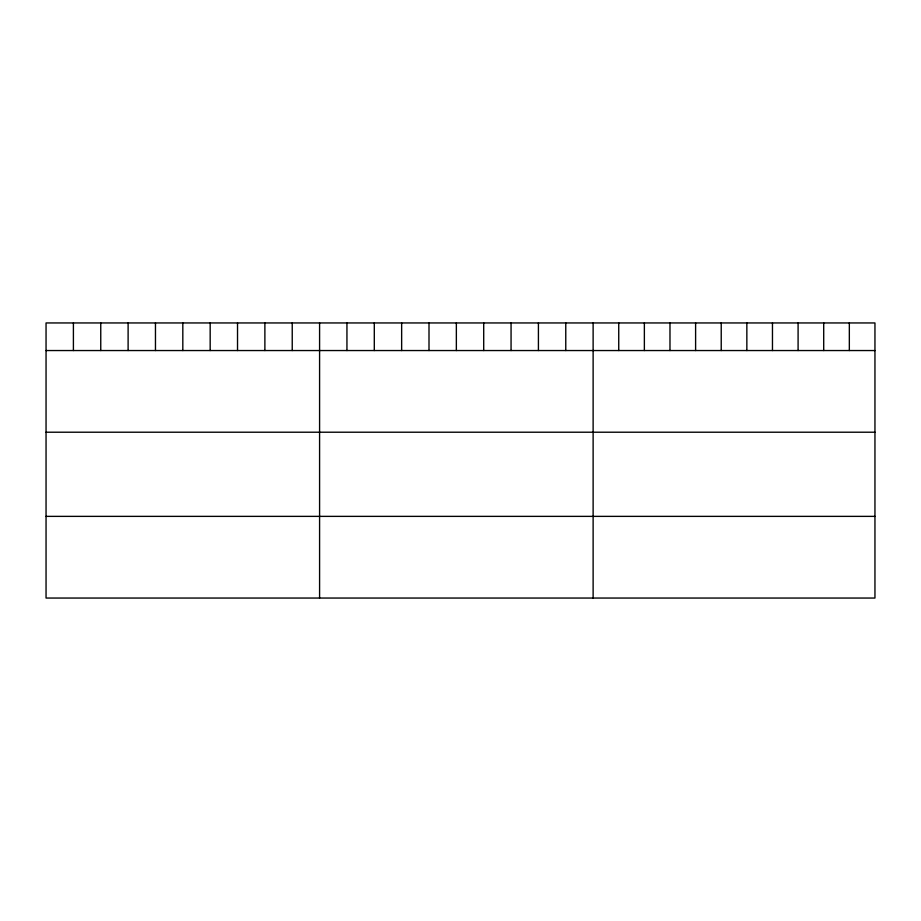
<?xml version="1.0" encoding="UTF-8"?>
<svg xmlns="http://www.w3.org/2000/svg" width="921" height="921" viewBox="0 0 921 921"><rect width="100%" height="100%" fill="white"/><g stroke="black" fill="none" stroke-linecap="round" stroke-linejoin="round"><path stroke-width="1.38" d="M874.95 350.544L874.95 598.051L46.05 598.051L46.05 322.949L874.95 322.949L874.95 350.544L46.05 350.544M46.05 432.214L874.95 432.214M46.05 516.37L874.95 516.37M849.335 322.949L849.335 350.544M823.708 322.949L823.708 350.544M798.093 322.949L798.093 350.544M772.466 322.949L772.466 350.544M746.85 322.949L746.85 350.544M721.224 322.949L721.224 350.544M695.608 322.949L695.608 350.544M669.981 322.949L669.981 350.544M644.366 322.949L644.366 350.544M618.739 322.949L618.739 350.544M593.124 322.949L593.124 598.051M565.77 322.949L565.77 350.544M538.417 322.949L538.417 350.544M511.063 322.949L511.063 350.544M483.709 322.949L483.709 350.544M456.356 322.949L456.356 350.544M429.002 322.949L429.002 350.544M401.648 322.949L401.648 350.544M374.294 322.949L374.294 350.544M346.941 322.949L346.941 350.544M319.587 322.949L319.587 598.051M292.233 322.949L292.233 350.544M264.88 322.949L264.88 350.544M237.526 322.949L237.526 350.544M210.172 322.949L210.172 350.544M182.819 322.949L182.819 350.544M155.465 322.949L155.465 350.544M128.111 322.949L128.111 350.544M100.757 322.949L100.757 350.544M73.404 322.949L73.404 350.544"/></g></svg>
